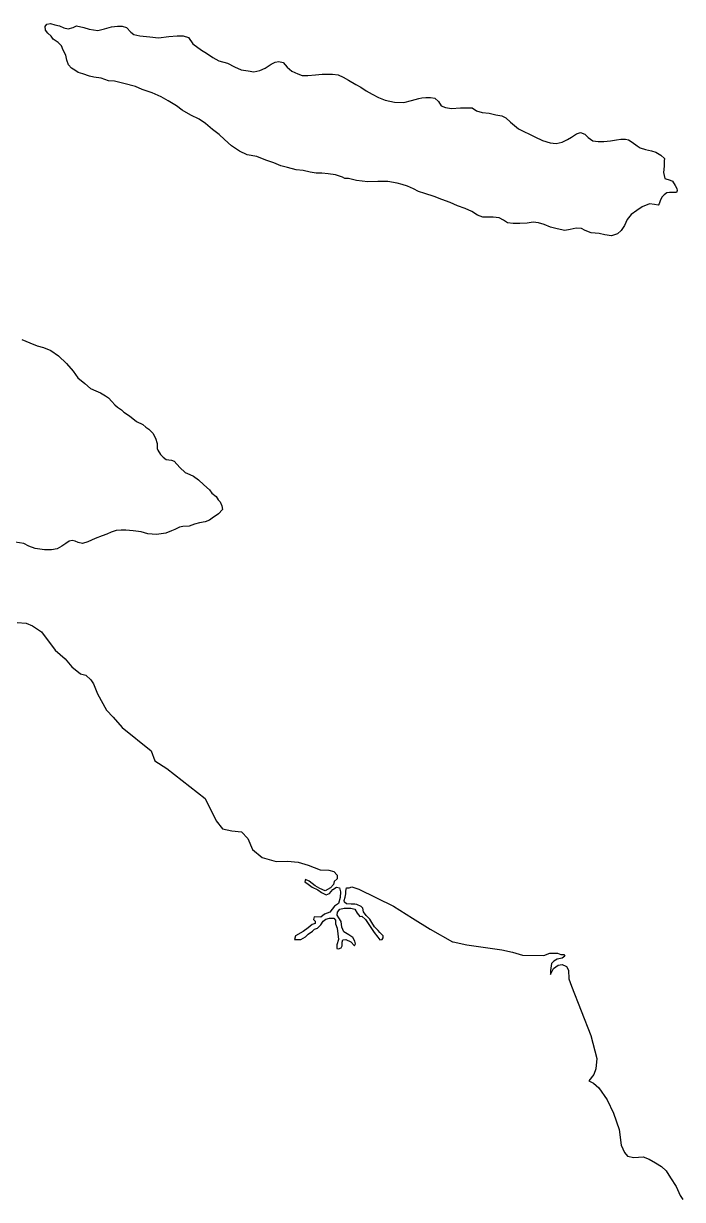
# Model space of a CAD drawing. Extents: x 283583 to 658922, y 889284 to 1241133.
# Drawn here: x 384700 to 388412, y 1100016 to 1106638 of the extents above; entities that cross this region are included whole.
import ezdxf

# ---------------------------------------------------------------- set-up
doc = ezdxf.new("R2010")
doc.units = 0
doc.header["$MEASUREMENT"] = 0
doc.layers.add('PUNTARENAS', color=7, linetype='Continuous')

msp = doc.modelspace()

# ---------------------------------------------------------------- linework, layer by layer
at = {"layer": 'PUNTARENAS', "color": 241}
msp.add_lwpolyline([(386490.2, 1105774.7), (386457.4, 1105786.3), (386416.4, 1105790.9), (386379.9, 1105795.5), (386347.9, 1105795.5), (386313.7, 1105800.1), (386274.9, 1105809.3), (386236.2, 1105813.9), (386186, 1105827.6), (386149.5, 1105836.8), (386110.7, 1105852.8), (386065.1, 1105868.8), (386014.9, 1105889.4), (385960.2, 1105898.5), (385916.8, 1105919.1), (385871.2, 1105948.8), (385832.5, 1105985.3), (385802.8, 1106012.8), (385764.1, 1106040.2), (385725.3, 1106074.4), (385688.8, 1106099.6), (385643.2, 1106122.4), (385593.1, 1106149.8), (385561.1, 1106175), (385515.5, 1106202.4), (385474.5, 1106225.2), (385424.3, 1106248.1), (385367.3, 1106266.4), (385330.8, 1106282.4), (385264.7, 1106300.7), (385212.2, 1106312.2), (385178, 1106314.5), (385136.9, 1106330.5), (385095.9, 1106335.1), (385070.8, 1106342), (385034.3, 1106353.4), (385008, 1106361.4), (384989.8, 1106375.1), (384969.3, 1106386.5), (384953.3, 1106404.8), (384944.2, 1106432.2), (384937.4, 1106459.6), (384923.7, 1106487), (384914.6, 1106512.1), (384894.1, 1106530.4), (384866.7, 1106548.6), (384855.4, 1106566.9), (384837.1, 1106582.9), (384823.4, 1106601.1), (384821.2, 1106621.7), (384830.3, 1106633.1), (384850.9, 1106637.6), (384875.9, 1106630.8), (384903.3, 1106623.9), (384926.1, 1106612.5), (384951.2, 1106607.9), (384978.6, 1106614.7), (384999.1, 1106623.8), (385040.2, 1106614.6), (385069.9, 1106605.5), (385117.8, 1106598.6), (385156.6, 1106607.7), (385195.4, 1106619.1), (385229.6, 1106623.6), (385254.7, 1106623.6), (385279.8, 1106614.4), (385304.8, 1106589.3), (385320.8, 1106575.6), (385355, 1106568.7), (385412.1, 1106561.8), (385460, 1106557.2), (385519.3, 1106564), (385564.9, 1106568.5), (385599.1, 1106568.5), (385628.8, 1106559.3), (385653.9, 1106522.8), (385701.7, 1106488.5), (385731.4, 1106470.3), (385766.7, 1106446.3), (385800.9, 1106428), (385848.8, 1106414.3), (385887.6, 1106393.7), (385926.4, 1106377.7), (385965.2, 1106370.8), (385997.1, 1106366.2), (386031.3, 1106373), (386061, 1106386.7), (386095.2, 1106409.5), (386118.1, 1106420.9), (386137.5, 1106424.3), (386162.6, 1106417.4), (386185.3, 1106392.3), (386210.4, 1106369.4), (386244.6, 1106353.4), (386269.7, 1106344.3), (386301.7, 1106344.3), (386345, 1106348.8), (386381.5, 1106353.3), (386440.8, 1106353.3), (386472.8, 1106348.7), (386500.2, 1106335), (386529.8, 1106319), (386570.8, 1106293.8), (386600.5, 1106280.1), (386630.1, 1106259.5), (386664.3, 1106239), (386698.5, 1106220.7), (386737.3, 1106207), (386789.8, 1106195.5), (386842.3, 1106193.2), (386885.6, 1106204.6), (386926.7, 1106215.9), (386943.8, 1106219.3), (386966.6, 1106221.6), (386991.7, 1106221.6), (387016.8, 1106217), (387037.3, 1106198.7), (387053.3, 1106173.6), (387076.1, 1106164.5), (387110.3, 1106159.9), (387160.5, 1106162.1), (387226.7, 1106162), (387251.7, 1106146), (387283.7, 1106136.9), (387322.5, 1106132.3), (387361.2, 1106123.1), (387393.2, 1106118.5), (387416, 1106107.1), (387443.3, 1106082), (387488.9, 1106045.4), (387580.2, 1105999.7), (387623.5, 1105979.1), (387666.8, 1105965.4), (387699.9, 1105962), (387734.1, 1105968.8), (387763.8, 1105984.7), (387786.6, 1105998.4), (387814, 1106016.6), (387836.9, 1106023.4), (387861.9, 1106014.3), (387880.2, 1105996), (387907.5, 1105977.7), (387937.2, 1105973.2), (387969.1, 1105973.1), (388005.6, 1105977.7), (388039.9, 1105982.2), (388063.8, 1105985.6), (388091.2, 1105985.6), (388107.2, 1105983.3), (388127.7, 1105969.6), (388157.3, 1105949), (388173.3, 1105937.6), (388203, 1105928.4), (388237.2, 1105921.5), (388262.3, 1105912.4), (388289.6, 1105896.4), (388310.1, 1105878.1), (388307.8, 1105864.4), (388307.8, 1105834.8), (388305.5, 1105798.3), (388312.3, 1105764.1), (388342.3, 1105756), (388356.2, 1105749.2), (388370.8, 1105725.5), (388380.3, 1105708.4), (388382.2, 1105697), (388378.4, 1105685.6), (388338.5, 1105685.6), (388323.2, 1105683.7), (388308, 1105672.3), (388294.7, 1105659), (388285.1, 1105640), (388281.3, 1105622.9), (388275.6, 1105615.3), (388254.7, 1105619.1), (388226.1, 1105622.9), (388184.3, 1105605.8), (388153.8, 1105584.9), (388123.3, 1105562.1), (388100.5, 1105533.6), (388085.2, 1105501.3), (388066.2, 1105472.7), (388045.2, 1105453.7), (388012.8, 1105442.3), (387974.8, 1105448.1), (387942.4, 1105455.7), (387896.8, 1105459.6), (387864.4, 1105472.9), (387843.5, 1105484.4), (387813.1, 1105486.3), (387778.8, 1105478.7), (387748.4, 1105473), (387706.5, 1105480.7), (387668.5, 1105490.2), (387632.3, 1105505.5), (387600, 1105515), (387571.4, 1105518.9), (387537.2, 1105513.2), (387495.3, 1105511.3), (387457.3, 1105511.4), (387426.8, 1105515.2), (387404, 1105530.4), (387379.3, 1105543.8), (387345, 1105547.6), (387310.8, 1105547.6), (387287, 1105546.7), (387256.5, 1105558.2), (387224.2, 1105579.1), (387188.1, 1105596.3), (387144.3, 1105611.5), (387102.5, 1105630.6), (387056.8, 1105645.9), (387013.1, 1105663), (386959.8, 1105680.2), (386925.6, 1105691.7), (386897, 1105706.9), (386862.8, 1105722.2), (386832.4, 1105731.7), (386803.8, 1105739.3), (386752.4, 1105748.9), (386695.4, 1105749), (386640.2, 1105747.1), (386575.5, 1105752.9), (386529.8, 1105764.3), (386509.2, 1105764.4), (386496.2, 1105772.6)], close=True, dxfattribs=at)
for points in [[(384689.4, 1104857.6), (384735.9, 1104840.6), (384776.1, 1104823.6), (384812.1, 1104813), (384854.4, 1104796), (384896.7, 1104766.3), (384941.1, 1104724), (384979.2, 1104679.5), (385005.6, 1104642.4), (385045.8, 1104610.6), (385077.5, 1104583.1), (385107.2, 1104570.4), (385132.6, 1104557.6), (385162.2, 1104540.7), (385179.1, 1104530.1), (385198.1, 1104508.9), (385215, 1104489.8), (385229.9, 1104477.1), (385251, 1104462.3), (385265.8, 1104449.5), (385297.5, 1104428.4), (385335.6, 1104396.6), (385371.6, 1104379.6), (385389.6, 1104365.8), (385406.5, 1104353.1), (385427.6, 1104331.9), (385442.4, 1104302.3), (385453, 1104272.6), (385453, 1104245.1), (385457.2, 1104234.5), (385472, 1104211.2), (385486.8, 1104196.4), (385503.7, 1104183.7), (385533.3, 1104179.4), (385548.2, 1104173.1), (385579.9, 1104137), (385609.5, 1104109.5), (385637, 1104098.9), (385658.2, 1104088.3), (385685.7, 1104069.2), (385715.3, 1104039.5), (385747, 1104012), (385759.7, 1103992.9), (385785.1, 1103973.9), (385796.7, 1103955.9), (385807.3, 1103945.3), (385817.8, 1103922), (385819.9, 1103900.8), (385798.7, 1103877.5), (385762.7, 1103852.2), (385747.9, 1103841.6), (385722.5, 1103831), (385690.7, 1103826.8), (385663.2, 1103818.4), (385633.6, 1103807.8), (385597.6, 1103805.7), (385578.5, 1103801.5), (385553.1, 1103788.8), (385534, 1103780.4), (385502.3, 1103767.7), (385474.8, 1103763.5), (385449.4, 1103761.4), (385400.7, 1103763.6), (385362.6, 1103776.3), (385318.1, 1103780.6), (385275.8, 1103784.9), (385250.4, 1103784.9), (385220.8, 1103782.8), (385193.2, 1103774.4), (385169.9, 1103761.7), (385143.5, 1103752.2), (385103.2, 1103737.4), (385063, 1103718.4), (385031.2, 1103709.9), (385008, 1103716.3), (384991, 1103722.7), (384974.1, 1103726.9), (384957.2, 1103722.7), (384938.1, 1103710), (384914.8, 1103695.2), (384889.4, 1103680.4), (384857.6, 1103674.1), (384817.4, 1103674.1), (384764.5, 1103682.7), (384730.6, 1103695.4), (384701, 1103710.2), (384652.3, 1103716.6)], [(384663.3, 1103265.6), (384713.9, 1103260.7), (384750.7, 1103246.4), (384802, 1103213.4), (384877.5, 1103109.2), (384934.7, 1103060), (384971.5, 1103014.9), (385020.6, 1102976), (385051.3, 1102967.8), (385079.9, 1102943.2), (385094.2, 1102920.7), (385116.7, 1102863.4), (385167.8, 1102771.3), (385204.6, 1102732.3), (385255.7, 1102673), (385418.4, 1102542.1), (385440.4, 1102487.1), (385507.8, 1102443.7), (385722.3, 1102273.6), (385784.7, 1102148.3), (385820.5, 1102103.6), (385873.1, 1102091.2), (385927.8, 1102085.6), (385963.1, 1102048.2), (385990.3, 1101987.1), (386043.9, 1101942.4), (386122.6, 1101919.1), (386186.1, 1101921.1), (386247.5, 1101914.9), (386302.7, 1101898.5), (386370.2, 1101871.8), (386419.5, 1101870.5), (386447.9, 1101863.6), (386466.3, 1101843.1), (386467.3, 1101822.6), (386449.9, 1101806.3), (386445.8, 1101789.9), (386429.4, 1101771.5), (386398.7, 1101755.2), (386368.1, 1101767.5), (386343.5, 1101781.8), (386308.7, 1101808.5), (386288.3, 1101818.7), (386284.2, 1101804.4), (386302.6, 1101792.1), (386325.1, 1101775.7), (386357.8, 1101759.3), (386378.3, 1101745), (386404.9, 1101732.7), (386423.3, 1101738.8), (386441.7, 1101761.3), (386462.2, 1101775.6), (386480.6, 1101771.5), (386484.7, 1101748.9), (386482.6, 1101716.2), (386474.4, 1101683.5), (386451.9, 1101667.1), (386425.2, 1101634.4), (386394.5, 1101622.2), (386374, 1101605.8), (386337.2, 1101607.9), (386333.1, 1101593.6), (386343.3, 1101583.3), (386343.3, 1101571), (386324.9, 1101564.9), (386302.4, 1101546.5), (386275.7, 1101526.1), (386232.8, 1101501.6), (386226.6, 1101481.1), (386261.4, 1101481.1), (386288, 1101495.4), (386302.3, 1101509.7), (386326.9, 1101528.1), (386339.2, 1101538.3), (386355.6, 1101544.4), (386374, 1101562.8), (386388.3, 1101583.3), (386402.7, 1101595.5), (386423.2, 1101599.6), (386447.7, 1101599.6), (386457.9, 1101589.4), (386457.9, 1101568.9), (386466.1, 1101544.3), (386470.1, 1101511.6), (386474.2, 1101480.9), (386463.9, 1101450.2), (386463.9, 1101429.7), (386474.2, 1101427.7), (386488.5, 1101433.8), (386494.6, 1101444), (386494.7, 1101464.5), (386498.8, 1101478.8), (386515.1, 1101480.9), (386543.8, 1101466.5), (386564.2, 1101444), (386570.4, 1101456.2), (386566.3, 1101470.6), (386554, 1101491.1), (386531.5, 1101507.4), (386504.9, 1101523.8), (386492.7, 1101550.4), (386488.6, 1101581.1), (386476.4, 1101601.6), (386466.1, 1101618), (386468.2, 1101634.4), (386482.5, 1101650.7), (386505.1, 1101656.8), (386543.9, 1101656.8), (386566.4, 1101650.7), (386578.7, 1101628.1), (386595.1, 1101609.7), (386605.3, 1101611.7), (386625.7, 1101593.3), (386644.1, 1101564.6), (386656.4, 1101548.3), (386674.8, 1101519.6), (386695.2, 1101493), (386707.5, 1101478.6), (386719.8, 1101480.7), (386725.9, 1101488.8), (386725.9, 1101501.1), (386707.5, 1101519.6), (386697.3, 1101531.8), (386676.9, 1101552.3), (386662.6, 1101576.9), (386650.3, 1101595.3), (386629.8, 1101615.8), (386615.5, 1101636.3), (386611.5, 1101656.8), (386601.2, 1101667), (386576.7, 1101677.2), (386566.5, 1101679.3), (386546, 1101679.3), (386519.4, 1101681.4), (386507.1, 1101689.6), (386505.1, 1101699.8), (386511.2, 1101718.2), (386515.4, 1101736.6), (386515.4, 1101753), (386519.5, 1101771.4), (386533.8, 1101771.4), (386549.5, 1101777.5), (386589.3, 1101763), (386783.4, 1101668.9), (386891.8, 1101601.2), (386989.9, 1101537.7), (387116.7, 1101467.4), (387119.3, 1101467), (387196.5, 1101449.5), (387393.9, 1101422.5), (387454.3, 1101408.4), (387509.6, 1101392), (387630.3, 1101389.8), (387665.1, 1101404.1), (387708.1, 1101404.1), (387726.5, 1101395.9), (387742.8, 1101395.8), (387749, 1101385.6), (387734.6, 1101375.4), (387706, 1101369.3), (387687.6, 1101359.1), (387673.2, 1101344.8), (387669.1, 1101305.9), (387669.1, 1101283.4), (387685.5, 1101316.1), (387712.1, 1101336.5), (387734.6, 1101338.6), (387755.1, 1101330.4), (387758.4, 1101328.6), (387769.4, 1101307.8), (387770.8, 1101258.9), (387786.1, 1101217.8), (387895.3, 1100938.9), (387929.4, 1100810.6), (387924.3, 1100752.4), (387912.3, 1100719.9), (387884.9, 1100684.1), (387910.5, 1100672.1), (387939.6, 1100644.7), (387987.4, 1100577.9), (388023.2, 1100502.6), (388054.8, 1100411.3), (388065.8, 1100323), (388084.6, 1100280.2), (388101.7, 1100259.7), (388137.6, 1100252.8), (388190.6, 1100256.2), (388223.1, 1100244.2), (388260.3, 1100223.3), (388293.2, 1100203), (388318.9, 1100177.4), (388344.5, 1100138), (388376.4, 1100089.1), (388399.1, 1100038.7), (388414.5, 1100016.5)]]:
    msp.add_lwpolyline(points, dxfattribs=at)

doc.saveas('drawing.dxf')
